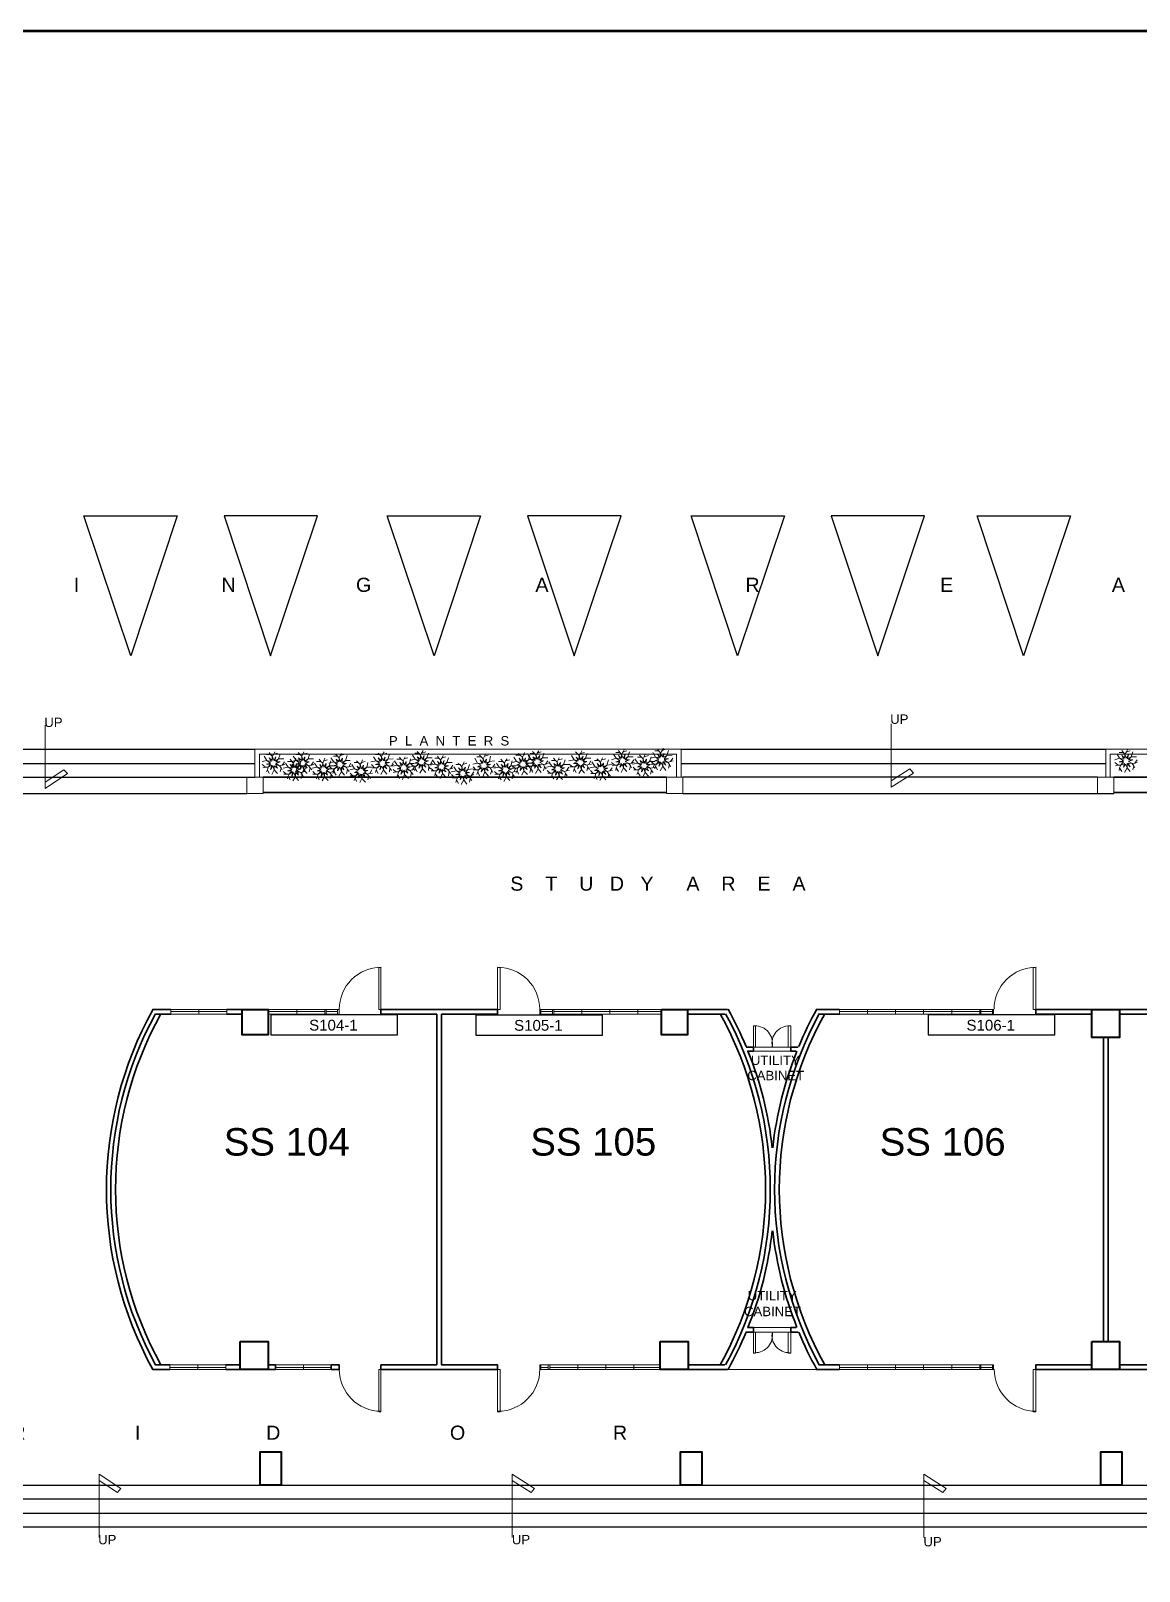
# Model space of a CAD drawing. Header units: inches. Extents: x 0 to 188, y 1 to 48.
# Drawn here: x 34.08 to 54.65, y 18.61 to 47.18 of the extents above; entities that cross this region are included whole.
import ezdxf

# ---------------------------------------------------------------- set-up
doc = ezdxf.new("R2010")
doc.units = ezdxf.units.IN
doc.header["$MEASUREMENT"] = 0
for name, color, linetype in [('PDF_BOUNDARIES', 5, 'Continuous'), ('PDF_COLUMN', 7, 'Continuous'), ('PDF_FURNITURES', 1, 'Continuous'), ('PDF_HATCH1', 3, 'Continuous'), ('PDF_PEN08', 6, 'Continuous'), ('PDF_Text', 7, 'Continuous'), ('PDF_WALLS', 3, 'Continuous')]:
    doc.layers.add(name, color=color, linetype=linetype)
for name, color, linetype, true_color in [('PDF_DIM', 7, 'Continuous', 0x767676), ('PDF_door', 7, 'Continuous', 0xdda500), ('PDF_Door Swing and Window', 7, 'Continuous', 0x95954a), ('PDF_HATCH', 9, 'Continuous', 0x808080)]:
    doc.layers.add(name, color=color, linetype=linetype, true_color=true_color)
doc.styles.add('PDF ArialMT', font='arial.ttf')
doc.styles.get("Standard").update_dxf_attribs({"font": 'arial.ttf'})

msp = doc.modelspace()

# ---------------------------------------------------------------- linework, layer by layer
for p, q in [((40.889, 28.926), (38.536, 28.926)), ((38.536, 28.926), (38.536, 28.556)), ((40.889, 28.556), (40.889, 28.926)), ((44.693, 28.923), (42.34, 28.923)), ((42.34, 28.923), (42.34, 28.553)), ((44.693, 28.553), (44.693, 28.923)), ((53.088, 28.926), (50.735, 28.926)), ((50.735, 28.926), (50.735, 28.555)), ((53.088, 28.555), (53.088, 28.926)), ((38.536, 28.556), (40.889, 28.556)), ((42.34, 28.553), (44.693, 28.553)), ((50.735, 28.555), (53.088, 28.555))]:
    msp.add_line(p, q)
at = {"layer": 'PDF_BOUNDARIES', "lineweight": 25}
for points in [[(36.801, 38.182), (35.94, 35.587), (35.068, 38.182)], [(37.673, 38.182), (38.535, 35.587), (39.406, 38.182)], [(42.432, 38.182), (41.57, 35.587), (40.699, 38.182)], [(43.304, 38.182), (44.166, 35.587), (45.037, 38.182)], [(48.073, 38.182), (47.201, 35.587), (46.34, 38.182)], [(48.935, 38.182), (49.806, 35.587), (50.668, 38.182)], [(53.381, 38.182), (52.509, 35.587), (51.647, 38.182)]]:
    msp.add_lwpolyline(points, close=True, dxfattribs=at)
for points in [[(30.847, 33.854), (38.241, 33.854)], [(46.153, 33.854), (54.037, 33.854)], [(30.847, 33.589), (38.241, 33.589)], [(46.153, 33.589), (54.037, 33.589)], [(30.994, 33.335), (38.241, 33.335)], [(53.88, 33.335), (46.183, 33.335)], [(30.994, 33.031), (38.094, 33.031)], [(46.193, 33.031), (46.183, 33.031), (54.184, 33.031)], [(1.42, 20.203), (1.42, 19.429), (1.508, 19.429), (1.508, 20.203), (63.663, 20.203)], [(1.508, 19.948), (63.643, 19.948)], [(1.508, 19.684), (63.643, 19.684)], [(1.508, 19.429), (63.643, 19.429)]]:
    msp.add_lwpolyline(points, dxfattribs=at)
at = {"layer": 'PDF_COLUMN', "lineweight": 40}
for points in [[(38.006, 29.026), (38.486, 29.026), (38.486, 28.556), (38.006, 28.556)], [(45.791, 29.026), (46.271, 29.026), (46.271, 28.556), (45.791, 28.556)], [(53.772, 29.026), (54.291, 29.026), (54.291, 28.507), (53.772, 28.507)], [(37.967, 22.866), (38.486, 22.866), (38.486, 22.347), (37.967, 22.347)], [(45.762, 22.866), (46.281, 22.866), (46.281, 22.347), (45.762, 22.347)], [(53.772, 22.866), (54.291, 22.866), (54.291, 22.347), (53.772, 22.347)], [(38.339, 20.203), (38.339, 20.819), (38.731, 20.819), (38.731, 20.203)], [(46.144, 20.203), (46.144, 20.819), (46.535, 20.819), (46.535, 20.203)], [(53.939, 20.203), (53.939, 20.819), (54.33, 20.819), (54.33, 20.203)]]:
    msp.add_lwpolyline(points, close=True, dxfattribs=at)
at = {"layer": 'PDF_DIM', "lineweight": 13}
for points in [[(34.353, 34.304), (34.353, 33.129), (34.764, 33.403), (34.696, 33.472), (34.353, 33.247)], [(50.051, 34.324), (50.051, 33.149), (50.462, 33.413), (50.394, 33.491), (50.051, 33.266)], [(35.352, 19.233), (35.352, 20.408), (35.754, 20.144), (35.695, 20.065), (35.352, 20.291)], [(43.02, 19.233), (43.02, 20.408), (43.431, 20.144), (43.372, 20.065), (43.02, 20.291)], [(50.658, 19.233), (50.658, 20.408), (51.069, 20.144), (51.011, 20.065), (50.658, 20.291)]]:
    msp.add_lwpolyline(points, dxfattribs=at)
at = {"layer": 'PDF_door', "lineweight": 0}
for points in [[(40.581, 29.809), (40.542, 29.809), (40.542, 29.026), (40.581, 29.026)], [(42.746, 29.809), (42.795, 29.809), (42.795, 29.026), (42.746, 29.026)], [(52.734, 29.809), (52.685, 29.809), (52.685, 29.026), (52.734, 29.026)], [(36.684, 29.026), (37.722, 29.026), (37.722, 28.938), (36.684, 28.938)], [(51.696, 28.938), (51.696, 29.026), (49.091, 29.026), (49.091, 28.938), (51.696, 28.938), (51.696, 29.026), (51.951, 29.026), (51.951, 28.938)], [(47.495, 28.331), (47.495, 28.722), (47.534, 28.722), (47.534, 28.331)], [(48.141, 28.331), (48.141, 28.722), (48.19, 28.722), (48.19, 28.331)], [(47.495, 23.042), (47.495, 22.651), (47.534, 22.651), (47.534, 23.042)], [(48.141, 23.042), (48.141, 22.651), (48.19, 22.651), (48.19, 23.042)], [(36.664, 22.347), (37.702, 22.347), (37.702, 22.435), (36.664, 22.435)], [(40.581, 21.564), (40.542, 21.564), (40.542, 22.347), (40.581, 22.347)], [(42.746, 21.564), (42.795, 21.564), (42.795, 22.347), (42.746, 22.347)], [(49.091, 22.347), (49.091, 22.435), (51.696, 22.435), (51.696, 22.347)], [(51.951, 22.347), (51.951, 22.435), (51.696, 22.435), (51.696, 22.347)], [(52.734, 21.564), (52.685, 21.564), (52.685, 22.347), (52.734, 22.347)]]:
    msp.add_lwpolyline(points, close=True, dxfattribs=at)
for points in [[(36.684, 28.987), (37.722, 28.987)], [(37.203, 28.938), (37.203, 29.026)], [(39.543, 28.938), (39.808, 28.938), (39.808, 29.026), (39.543, 29.026), (39.543, 28.938), (38.486, 28.938)], [(38.486, 29.026), (39.543, 29.026)], [(38.486, 28.987), (39.543, 28.987)], [(39.024, 28.938), (39.024, 29.026)], [(39.563, 28.938), (39.563, 29.026)], [(39.563, 28.987), (39.778, 28.987)], [(39.778, 29.026), (39.778, 28.938)], [(43.793, 28.938), (43.529, 28.938), (43.529, 29.026), (43.793, 29.026)], [(43.549, 29.026), (43.549, 28.938)], [(43.549, 28.987), (43.764, 28.987)], [(43.764, 28.938), (43.764, 29.026)], [(45.791, 28.938), (43.793, 28.938), (43.793, 29.026), (45.791, 29.026)], [(45.791, 28.987), (43.793, 28.987)], [(44.312, 28.938), (44.312, 29.026)], [(44.831, 28.938), (44.831, 29.026)], [(45.35, 28.938), (45.35, 29.026)], [(49.091, 28.987), (51.696, 28.987)], [(49.61, 28.938), (49.61, 29.026)], [(50.129, 29.026), (50.129, 28.938)], [(50.648, 29.026), (50.648, 28.938)], [(51.177, 29.026), (51.177, 28.938)], [(51.716, 29.026), (51.716, 28.938)], [(51.716, 28.987), (51.931, 28.987)], [(51.931, 29.026), (51.931, 28.938)], [(36.664, 22.386), (37.702, 22.386)], [(37.183, 22.435), (37.183, 22.347)], [(39.661, 22.347), (38.623, 22.347), (38.623, 22.435), (39.661, 22.435)], [(38.623, 22.386), (39.661, 22.386)], [(39.142, 22.435), (39.142, 22.347)], [(43.715, 22.435), (43.529, 22.435), (43.529, 22.347), (43.715, 22.347), (43.715, 22.435), (45.762, 22.435)], [(43.549, 22.435), (43.549, 22.347)], [(43.549, 22.386), (43.686, 22.386)], [(43.686, 22.347), (43.686, 22.435)], [(45.762, 22.386), (43.715, 22.386)], [(45.762, 22.347), (43.715, 22.347)], [(44.234, 22.347), (44.234, 22.435)], [(44.753, 22.347), (44.753, 22.435)], [(45.272, 22.347), (45.272, 22.435)], [(49.091, 22.386), (51.696, 22.386)], [(49.61, 22.435), (49.61, 22.347)], [(50.129, 22.347), (50.129, 22.435)], [(50.648, 22.347), (50.648, 22.435)], [(51.177, 22.347), (51.177, 22.435)], [(51.716, 22.347), (51.716, 22.435)], [(51.716, 22.386), (51.931, 22.386)], [(51.931, 22.347), (51.931, 22.435)]]:
    msp.add_lwpolyline(points, dxfattribs=at)
for centre, start, end in [((47.529, 28.404), 347.8332, 91.9277), ((48.156, 28.404), 88.0716, 192.3212), ((47.529, 22.979), 268.0723, 12.1668), ((48.156, 22.979), 167.6788, 271.9284)]:
    msp.add_arc(centre, 0.318, start, end, dxfattribs=at)
at = {"layer": 'PDF_Door Swing and Window', "lineweight": 13}
for centre, start, end in [((40.586, 29.031), 89.9999, 180.0001), ((42.75, 29.031), 359.9999, 90.0001), ((52.739, 29.031), 89.9999, 180.0001), ((40.588, 22.353), 180, 270), ((42.752, 22.353), 270, 360), ((52.741, 22.353), 180, 270)]:
    msp.add_arc(centre, 0.779, start, end, dxfattribs=at)
at = {"layer": 'PDF_FURNITURES', "lineweight": 20}
for points in [[(38.241, 33.335), (38.241, 33.854), (46.153, 33.854), (46.153, 33.335)], [(38.329, 33.335), (38.329, 33.766), (46.065, 33.766), (46.065, 33.335)], [(54.037, 33.335), (54.037, 33.854), (61.891, 33.854), (61.891, 33.335)], [(54.115, 33.335), (54.115, 33.766), (61.812, 33.766), (61.812, 33.335)]]:
    msp.add_lwpolyline(points, dxfattribs=at)
at = {"layer": 'PDF_HATCH', "lineweight": 9}
msp.add_lwpolyline([(47.015, 22.347), (48.66, 22.347)], dxfattribs=at)
at = {"layer": 'PDF_HATCH1', "lineweight": 5}
for points in [[(38.378, 33.628), (38.466, 33.648), (38.417, 33.726)], [(38.613, 33.805), (38.593, 33.766), (38.564, 33.726), (38.593, 33.648), (38.633, 33.717), (38.613, 33.638), (38.682, 33.677), (38.633, 33.619), (38.711, 33.619), (38.633, 33.589), (38.701, 33.55), (38.623, 33.57), (38.662, 33.501), (38.603, 33.55), (38.603, 33.472), (38.574, 33.55), (38.535, 33.482), (38.554, 33.56), (38.486, 33.521), (38.535, 33.58), (38.456, 33.58), (38.535, 33.599), (38.466, 33.648), (38.544, 33.628), (38.505, 33.697), (38.564, 33.648), (38.564, 33.726), (38.535, 33.756)], [(38.505, 33.795), (38.535, 33.756), (38.456, 33.756)], [(38.593, 33.766), (38.662, 33.785)], [(38.711, 33.766), (38.682, 33.677), (38.779, 33.677)], [(38.917, 33.628), (39.015, 33.648), (38.956, 33.726)], [(39.152, 33.805), (39.132, 33.766), (39.112, 33.726), (39.132, 33.648), (39.171, 33.717), (39.161, 33.638), (39.23, 33.677), (39.171, 33.619), (39.25, 33.619), (39.181, 33.589), (39.24, 33.55), (39.171, 33.57), (39.21, 33.501), (39.152, 33.55), (39.152, 33.472), (39.122, 33.55), (39.083, 33.482), (39.093, 33.56), (39.024, 33.521), (39.083, 33.58), (39.005, 33.58), (39.073, 33.599), (39.015, 33.648), (39.083, 33.628), (39.054, 33.697), (39.112, 33.648), (39.112, 33.726), (39.083, 33.756)], [(39.044, 33.795), (39.083, 33.756), (39.005, 33.756)], [(39.132, 33.766), (39.21, 33.785)], [(39.259, 33.766), (39.23, 33.677), (39.328, 33.677)], [(39.847, 33.775), (39.827, 33.736), (39.808, 33.697), (39.827, 33.619), (39.866, 33.687), (39.857, 33.609), (39.925, 33.648), (39.866, 33.589), (39.945, 33.589), (39.876, 33.56), (39.935, 33.521), (39.866, 33.54), (39.896, 33.472), (39.847, 33.521), (39.847, 33.442), (39.818, 33.521), (39.778, 33.452), (39.788, 33.531), (39.72, 33.491), (39.778, 33.55), (39.7, 33.55), (39.769, 33.57), (39.71, 33.619), (39.778, 33.599), (39.749, 33.668), (39.798, 33.619), (39.808, 33.697), (39.778, 33.726)], [(39.739, 33.766), (39.778, 33.726), (39.7, 33.726)], [(39.827, 33.736), (39.896, 33.756)], [(39.955, 33.736), (39.925, 33.648), (40.013, 33.648)], [(40.64, 33.805), (40.611, 33.756), (40.591, 33.717), (40.621, 33.648), (40.66, 33.707), (40.64, 33.638), (40.709, 33.668), (40.66, 33.609), (40.738, 33.609), (40.66, 33.589), (40.728, 33.54), (40.65, 33.56), (40.689, 33.491), (40.63, 33.54), (40.63, 33.472), (40.601, 33.54), (40.562, 33.472), (40.581, 33.55), (40.513, 33.511), (40.562, 33.57), (40.483, 33.57), (40.562, 33.599), (40.493, 33.638), (40.572, 33.628), (40.532, 33.697), (40.591, 33.638), (40.591, 33.717), (40.562, 33.756)], [(40.532, 33.785), (40.562, 33.756), (40.483, 33.756)], [(40.611, 33.756), (40.689, 33.785)], [(40.738, 33.766), (40.709, 33.668), (40.807, 33.677)], [(41.12, 33.648), (41.218, 33.668), (41.169, 33.746)], [(41.365, 33.834), (41.335, 33.785), (41.316, 33.746), (41.345, 33.668), (41.384, 33.736), (41.365, 33.658), (41.433, 33.697), (41.384, 33.638), (41.463, 33.638), (41.384, 33.609), (41.453, 33.57), (41.375, 33.589), (41.414, 33.521), (41.355, 33.57), (41.355, 33.491), (41.326, 33.57), (41.286, 33.501), (41.306, 33.58), (41.237, 33.54), (41.286, 33.599), (41.208, 33.599), (41.286, 33.628), (41.218, 33.668), (41.296, 33.648), (41.257, 33.717), (41.316, 33.668), (41.316, 33.746), (41.286, 33.785)], [(41.257, 33.815), (41.286, 33.785), (41.208, 33.785)], [(41.335, 33.785), (41.414, 33.805)], [(41.463, 33.785), (41.433, 33.697), (41.531, 33.697)], [(41.737, 33.736), (41.717, 33.697), (41.688, 33.658), (41.717, 33.58), (41.757, 33.648), (41.737, 33.57), (41.805, 33.609), (41.757, 33.55), (41.835, 33.55), (41.757, 33.521), (41.825, 33.482), (41.747, 33.501), (41.786, 33.433), (41.727, 33.482), (41.727, 33.403), (41.698, 33.482), (41.659, 33.413), (41.678, 33.491), (41.61, 33.452), (41.659, 33.511), (41.58, 33.511), (41.659, 33.54), (41.59, 33.58), (41.668, 33.56), (41.629, 33.628), (41.688, 33.58), (41.688, 33.658), (41.659, 33.687)], [(41.629, 33.726), (41.659, 33.687), (41.58, 33.687)], [(42.413, 33.746), (42.442, 33.717), (42.364, 33.717)], [(42.52, 33.766), (42.501, 33.726), (42.481, 33.677), (42.501, 33.609), (42.54, 33.668), (42.53, 33.599), (42.599, 33.628), (42.54, 33.57), (42.618, 33.57), (42.55, 33.55), (42.608, 33.511), (42.54, 33.521), (42.569, 33.452), (42.511, 33.511), (42.511, 33.433), (42.491, 33.501), (42.442, 33.433), (42.462, 33.511), (42.393, 33.472), (42.442, 33.531), (42.373, 33.531), (42.442, 33.56), (42.373, 33.599), (42.452, 33.589), (42.422, 33.658), (42.471, 33.599), (42.481, 33.677), (42.442, 33.717)], [(42.501, 33.726), (42.569, 33.746)], [(42.618, 33.726), (42.599, 33.628), (42.687, 33.638)], [(43.137, 33.775), (43.167, 33.746), (43.088, 33.746)], [(43.245, 33.795), (43.225, 33.746), (43.206, 33.707), (43.225, 33.628), (43.265, 33.697), (43.255, 33.619), (43.323, 33.658), (43.265, 33.599), (43.343, 33.599), (43.274, 33.58), (43.333, 33.531), (43.265, 33.55), (43.294, 33.482), (43.235, 33.531), (43.235, 33.452), (43.216, 33.531), (43.167, 33.462), (43.186, 33.54), (43.118, 33.501), (43.167, 33.56), (43.098, 33.56), (43.167, 33.589), (43.098, 33.628), (43.176, 33.609), (43.147, 33.687), (43.196, 33.628), (43.206, 33.707), (43.167, 33.746)], [(43.225, 33.746), (43.294, 33.775)], [(43.265, 33.638), (43.363, 33.668), (43.314, 33.746)], [(43.343, 33.746), (43.323, 33.658), (43.411, 33.668)], [(43.431, 33.775), (43.46, 33.736), (43.46, 33.668), (43.402, 33.717), (43.441, 33.648), (43.363, 33.668), (43.421, 33.619), (43.353, 33.599), (43.431, 33.599), (43.382, 33.54), (43.333, 33.54)], [(43.392, 33.815), (43.431, 33.775), (43.353, 33.775)], [(43.509, 33.824), (43.48, 33.785), (43.46, 33.736), (43.48, 33.668), (43.529, 33.736), (43.509, 33.658), (43.578, 33.697), (43.529, 33.638), (43.598, 33.638), (43.529, 33.609), (43.598, 33.57), (43.519, 33.58), (43.558, 33.511), (43.5, 33.57), (43.5, 33.491), (43.47, 33.56), (43.431, 33.501), (43.451, 33.57), (43.382, 33.54), (43.431, 33.55)], [(43.48, 33.785), (43.558, 33.805)], [(43.607, 33.785), (43.578, 33.697), (43.676, 33.697)], [(44.068, 33.638), (44.166, 33.658), (44.117, 33.736)], [(44.312, 33.824), (44.283, 33.775), (44.263, 33.736), (44.283, 33.658), (44.332, 33.726), (44.312, 33.648), (44.381, 33.687), (44.332, 33.628), (44.401, 33.628), (44.332, 33.599), (44.401, 33.56), (44.322, 33.58), (44.361, 33.511), (44.303, 33.56), (44.303, 33.482), (44.273, 33.56), (44.234, 33.491), (44.254, 33.57), (44.185, 33.531), (44.234, 33.589), (44.156, 33.589), (44.224, 33.619), (44.166, 33.658), (44.244, 33.638), (44.205, 33.707), (44.263, 33.658), (44.263, 33.736), (44.234, 33.766)], [(44.195, 33.805), (44.234, 33.766), (44.156, 33.766)], [(44.283, 33.775), (44.361, 33.795)], [(44.41, 33.775), (44.381, 33.687), (44.479, 33.687)], [(44.861, 33.658), (44.949, 33.687), (44.9, 33.766)], [(45.096, 33.844), (45.076, 33.805), (45.047, 33.756), (45.076, 33.687), (45.115, 33.756), (45.096, 33.677), (45.164, 33.717), (45.115, 33.658), (45.194, 33.658), (45.115, 33.628), (45.184, 33.589), (45.106, 33.599), (45.145, 33.531), (45.086, 33.589), (45.086, 33.511), (45.057, 33.58), (45.018, 33.521), (45.037, 33.589), (44.969, 33.56), (45.018, 33.619), (44.939, 33.619), (45.018, 33.638), (44.949, 33.687), (45.027, 33.668), (44.988, 33.736), (45.047, 33.687), (45.047, 33.756), (45.018, 33.795)], [(44.988, 33.834), (45.018, 33.795), (44.939, 33.795)], [(45.076, 33.805), (45.145, 33.824)], [(45.194, 33.805), (45.164, 33.717), (45.262, 33.717)], [(45.488, 33.766), (45.468, 33.717), (45.448, 33.677), (45.468, 33.599), (45.507, 33.668), (45.497, 33.589), (45.566, 33.628), (45.507, 33.57), (45.585, 33.57), (45.517, 33.54), (45.576, 33.501), (45.507, 33.521), (45.546, 33.452), (45.488, 33.501), (45.488, 33.423), (45.458, 33.501), (45.419, 33.433), (45.429, 33.511), (45.36, 33.472), (45.419, 33.531), (45.341, 33.531), (45.409, 33.56), (45.35, 33.599), (45.419, 33.58), (45.39, 33.648), (45.448, 33.599), (45.448, 33.677), (45.419, 33.707)], [(45.38, 33.746), (45.419, 33.707), (45.341, 33.707)], [(45.468, 33.717), (45.546, 33.736)], [(45.585, 33.687), (45.674, 33.707), (45.625, 33.795)], [(45.821, 33.873), (45.801, 33.834), (45.772, 33.785), (45.801, 33.717), (45.84, 33.775), (45.821, 33.707), (45.889, 33.736), (45.84, 33.677), (45.918, 33.677), (45.84, 33.658), (45.909, 33.609), (45.83, 33.628), (45.869, 33.56), (45.811, 33.619), (45.811, 33.54), (45.781, 33.609), (45.742, 33.54), (45.762, 33.619), (45.693, 33.58), (45.742, 33.638), (45.664, 33.638), (45.742, 33.668), (45.674, 33.707), (45.752, 33.697), (45.713, 33.766), (45.772, 33.707), (45.772, 33.785), (45.742, 33.824)], [(45.713, 33.854), (45.742, 33.824), (45.664, 33.824)], [(45.801, 33.834), (45.869, 33.854)], [(45.918, 33.834), (45.889, 33.736), (45.987, 33.746)], [(54.203, 33.658), (54.291, 33.687), (54.242, 33.766)], [(54.438, 33.844), (54.419, 33.805), (54.389, 33.756), (54.419, 33.687), (54.458, 33.756), (54.438, 33.677), (54.507, 33.717), (54.458, 33.658), (54.536, 33.658), (54.458, 33.628), (54.526, 33.589), (54.448, 33.599), (54.487, 33.531), (54.428, 33.589), (54.428, 33.511), (54.399, 33.58), (54.36, 33.521), (54.379, 33.589), (54.311, 33.56), (54.36, 33.619), (54.281, 33.619), (54.36, 33.638), (54.291, 33.687), (54.37, 33.668), (54.33, 33.736), (54.389, 33.687), (54.389, 33.756), (54.36, 33.795)], [(54.33, 33.834), (54.36, 33.795), (54.281, 33.795)], [(54.419, 33.805), (54.487, 33.824)], [(54.536, 33.805), (54.507, 33.717), (54.605, 33.717)], [(38.388, 33.511), (38.437, 33.521), (38.378, 33.57)], [(38.437, 33.521), (38.486, 33.521), (38.476, 33.472)], [(38.505, 33.403), (38.476, 33.472), (38.456, 33.433)], [(38.662, 33.403), (38.603, 33.472), (38.554, 33.384)], [(38.789, 33.619), (38.75, 33.56), (38.701, 33.55), (38.731, 33.511), (38.75, 33.472)], [(38.731, 33.511), (38.711, 33.433)], [(38.75, 33.56), (38.799, 33.57)], [(38.77, 33.501), (38.858, 33.521), (38.809, 33.599)], [(38.779, 33.393), (38.828, 33.393), (38.77, 33.442)], [(39.005, 33.687), (38.985, 33.638), (38.956, 33.599), (38.985, 33.521), (39.024, 33.589), (39.005, 33.511), (39.073, 33.55), (39.024, 33.491), (39.103, 33.491), (39.024, 33.462), (39.093, 33.423), (39.015, 33.442), (39.054, 33.374), (38.995, 33.423), (38.995, 33.344), (38.966, 33.423), (38.926, 33.354), (38.946, 33.433), (38.877, 33.393), (38.926, 33.452), (38.848, 33.452), (38.926, 33.482), (38.858, 33.521), (38.936, 33.501), (38.897, 33.57), (38.956, 33.521), (38.956, 33.599), (38.926, 33.628)], [(38.897, 33.668), (38.926, 33.628), (38.848, 33.628)], [(38.936, 33.511), (38.975, 33.521), (38.926, 33.57)], [(38.975, 33.521), (39.024, 33.521), (39.015, 33.472)], [(38.985, 33.638), (39.054, 33.658)], [(39.054, 33.403), (39.015, 33.472), (38.995, 33.433)], [(39.103, 33.638), (39.073, 33.55), (39.171, 33.55)], [(39.181, 33.501), (39.142, 33.433), (39.093, 33.423), (39.122, 33.384), (39.142, 33.344)], [(39.21, 33.403), (39.152, 33.472), (39.103, 33.384)], [(39.142, 33.433), (39.181, 33.442)], [(39.328, 33.619), (39.289, 33.56), (39.24, 33.55), (39.269, 33.511), (39.299, 33.472)], [(39.269, 33.511), (39.25, 33.433)], [(39.289, 33.56), (39.338, 33.57)], [(39.308, 33.501), (39.396, 33.521), (39.347, 33.599)], [(39.318, 33.393), (39.367, 33.393), (39.318, 33.442)], [(39.436, 33.668), (39.465, 33.628), (39.387, 33.628)], [(39.543, 33.687), (39.524, 33.638), (39.504, 33.599), (39.524, 33.521), (39.563, 33.589), (39.553, 33.511), (39.622, 33.55), (39.563, 33.491), (39.641, 33.491), (39.573, 33.462), (39.631, 33.423), (39.563, 33.442), (39.592, 33.374), (39.534, 33.423), (39.534, 33.344), (39.514, 33.423), (39.475, 33.354), (39.485, 33.433), (39.416, 33.393), (39.475, 33.452), (39.396, 33.452), (39.465, 33.482), (39.396, 33.521), (39.475, 33.501), (39.445, 33.57), (39.494, 33.521), (39.504, 33.599), (39.465, 33.628)], [(39.524, 33.638), (39.592, 33.658)], [(39.612, 33.599), (39.71, 33.619), (39.651, 33.697)], [(39.651, 33.638), (39.622, 33.55), (39.71, 33.55)], [(39.631, 33.491), (39.671, 33.491), (39.622, 33.54)], [(39.72, 33.501), (39.68, 33.433), (39.631, 33.423), (39.661, 33.384), (39.69, 33.344)], [(39.671, 33.491), (39.72, 33.491), (39.71, 33.442)], [(39.68, 33.433), (39.729, 33.442)], [(39.749, 33.374), (39.71, 33.442), (39.69, 33.403)], [(39.906, 33.374), (39.847, 33.442), (39.798, 33.354)], [(40.023, 33.599), (39.984, 33.531), (39.935, 33.521), (39.964, 33.482), (39.994, 33.442)], [(39.964, 33.482), (39.945, 33.403)], [(39.984, 33.531), (40.033, 33.54)], [(40.004, 33.472), (40.092, 33.491), (40.043, 33.57)], [(40.131, 33.638), (40.16, 33.609), (40.082, 33.609)], [(40.239, 33.658), (40.219, 33.609), (40.199, 33.57), (40.219, 33.491), (40.258, 33.56), (40.248, 33.482), (40.317, 33.521), (40.258, 33.462), (40.337, 33.462), (40.268, 33.433), (40.327, 33.393), (40.258, 33.413), (40.288, 33.344), (40.229, 33.393), (40.229, 33.315), (40.209, 33.393), (40.16, 33.325), (40.18, 33.403), (40.111, 33.364), (40.16, 33.423), (40.092, 33.423), (40.16, 33.452), (40.092, 33.491), (40.17, 33.472), (40.141, 33.54), (40.19, 33.491), (40.199, 33.57), (40.16, 33.609)], [(40.219, 33.609), (40.288, 33.628)], [(40.337, 33.609), (40.317, 33.521), (40.405, 33.521)], [(40.415, 33.472), (40.376, 33.403), (40.327, 33.393), (40.356, 33.354), (40.386, 33.315)], [(40.395, 33.619), (40.493, 33.638), (40.444, 33.717)], [(40.415, 33.511), (40.464, 33.511), (40.405, 33.57)], [(40.464, 33.511), (40.513, 33.511), (40.493, 33.472)], [(40.532, 33.403), (40.493, 33.472), (40.483, 33.423)], [(40.689, 33.393), (40.63, 33.472), (40.581, 33.384)], [(40.816, 33.619), (40.777, 33.55), (40.728, 33.54), (40.748, 33.501), (40.777, 33.462)], [(40.748, 33.501), (40.738, 33.433)], [(40.777, 33.55), (40.816, 33.57)], [(40.797, 33.54), (40.885, 33.56), (40.836, 33.638)], [(40.807, 33.423), (40.856, 33.433), (40.807, 33.482)], [(40.856, 33.433), (40.905, 33.433), (40.895, 33.384)], [(40.924, 33.707), (40.953, 33.668), (40.875, 33.668)], [(41.032, 33.717), (41.012, 33.677), (40.993, 33.638), (41.012, 33.56), (41.051, 33.628), (41.042, 33.55), (41.11, 33.589), (41.051, 33.531), (41.13, 33.531), (41.061, 33.501), (41.12, 33.462), (41.051, 33.482), (41.081, 33.413), (41.022, 33.462), (41.022, 33.384), (41.002, 33.462), (40.953, 33.393), (40.973, 33.472), (40.905, 33.433), (40.953, 33.491), (40.885, 33.491), (40.953, 33.511), (40.885, 33.56), (40.963, 33.54), (40.934, 33.609), (40.983, 33.56), (40.993, 33.638), (40.953, 33.668)], [(41.012, 33.677), (41.081, 33.697)], [(41.13, 33.677), (41.11, 33.589), (41.198, 33.589)], [(41.208, 33.54), (41.169, 33.472), (41.12, 33.462), (41.149, 33.423), (41.179, 33.384)], [(41.14, 33.54), (41.189, 33.54), (41.13, 33.589)], [(41.169, 33.472), (41.218, 33.482)], [(41.189, 33.54), (41.237, 33.54), (41.218, 33.501)], [(41.257, 33.433), (41.218, 33.501), (41.208, 33.452)], [(41.414, 33.423), (41.355, 33.491), (41.306, 33.413)], [(41.541, 33.648), (41.502, 33.58), (41.453, 33.57), (41.473, 33.531), (41.502, 33.491)], [(41.473, 33.531), (41.463, 33.462)], [(41.492, 33.56), (41.59, 33.58), (41.541, 33.658)], [(41.502, 33.58), (41.541, 33.589)], [(41.512, 33.452), (41.561, 33.452), (41.502, 33.501)], [(41.561, 33.452), (41.61, 33.452), (41.59, 33.403)], [(41.717, 33.697), (41.786, 33.717)], [(41.835, 33.697), (41.805, 33.609), (41.903, 33.609)], [(41.913, 33.56), (41.874, 33.491), (41.825, 33.482), (41.845, 33.442), (41.874, 33.403)], [(41.845, 33.442), (41.835, 33.364)], [(41.874, 33.491), (41.913, 33.501)], [(41.884, 33.433), (41.982, 33.452), (41.933, 33.531)], [(42.129, 33.619), (42.099, 33.57), (42.08, 33.531), (42.099, 33.462), (42.148, 33.521), (42.129, 33.442), (42.197, 33.482), (42.148, 33.423), (42.227, 33.423), (42.148, 33.403), (42.217, 33.354), (42.138, 33.374), (42.178, 33.305), (42.119, 33.354), (42.119, 33.286), (42.089, 33.354), (42.05, 33.286), (42.07, 33.364), (42.001, 33.325), (42.05, 33.384), (41.972, 33.384), (42.05, 33.413), (41.982, 33.452), (42.06, 33.433), (42.021, 33.511), (42.08, 33.452), (42.08, 33.531), (42.05, 33.57)], [(42.011, 33.599), (42.05, 33.57), (41.972, 33.57)], [(42.099, 33.57), (42.178, 33.599)], [(42.227, 33.57), (42.197, 33.482), (42.295, 33.491)], [(42.305, 33.433), (42.256, 33.364), (42.217, 33.354), (42.236, 33.315), (42.266, 33.276)], [(42.285, 33.58), (42.373, 33.599), (42.324, 33.687)], [(42.295, 33.472), (42.344, 33.472), (42.295, 33.531)], [(42.344, 33.472), (42.393, 33.472), (42.383, 33.433)], [(42.413, 33.364), (42.383, 33.433), (42.364, 33.384)], [(42.579, 33.354), (42.511, 33.433), (42.471, 33.344)], [(42.697, 33.58), (42.657, 33.521), (42.608, 33.511), (42.638, 33.462), (42.657, 33.423)], [(42.638, 33.462), (42.618, 33.393)], [(42.657, 33.521), (42.706, 33.531)], [(42.677, 33.501), (42.775, 33.521), (42.726, 33.599)], [(42.697, 33.393), (42.746, 33.393), (42.687, 33.442)], [(42.922, 33.677), (42.892, 33.638), (42.873, 33.599), (42.892, 33.521), (42.941, 33.589), (42.922, 33.511), (42.99, 33.55), (42.941, 33.491), (43.02, 33.491), (42.941, 33.462), (43.01, 33.423), (42.932, 33.442), (42.971, 33.374), (42.912, 33.423), (42.912, 33.344), (42.883, 33.423), (42.844, 33.354), (42.863, 33.433), (42.795, 33.393), (42.844, 33.452), (42.765, 33.452), (42.844, 33.482), (42.775, 33.521), (42.853, 33.501), (42.814, 33.57), (42.873, 33.521), (42.873, 33.599), (42.844, 33.628)], [(42.804, 33.668), (42.844, 33.628), (42.765, 33.628)], [(42.892, 33.638), (42.971, 33.658)], [(43.02, 33.638), (42.99, 33.55), (43.088, 33.55)], [(43.01, 33.609), (43.098, 33.628), (43.049, 33.707)], [(43.088, 33.501), (43.049, 33.433), (43.01, 33.423), (43.03, 33.384), (43.059, 33.344)], [(43.02, 33.501), (43.069, 33.501), (43.02, 33.55)], [(43.049, 33.433), (43.098, 33.442)], [(43.069, 33.501), (43.118, 33.501), (43.108, 33.462)], [(43.137, 33.393), (43.108, 33.462), (43.088, 33.413)], [(43.304, 33.384), (43.235, 33.452), (43.196, 33.374)], [(43.284, 33.531), (43.333, 33.54), (43.274, 33.589)], [(43.421, 33.609), (43.382, 33.54), (43.333, 33.531), (43.363, 33.491), (43.392, 33.452)], [(43.353, 33.442), (43.363, 33.491), (43.343, 33.423)], [(43.382, 33.54), (43.363, 33.491), (43.402, 33.423)], [(43.558, 33.423), (43.5, 33.491), (43.451, 33.403)], [(43.676, 33.638), (43.637, 33.58), (43.598, 33.57), (43.617, 33.531), (43.647, 33.491)], [(43.617, 33.531), (43.598, 33.452)], [(43.637, 33.58), (43.686, 33.589)], [(43.656, 33.521), (43.754, 33.54), (43.695, 33.619)], [(43.676, 33.413), (43.725, 33.413), (43.666, 33.462)], [(43.891, 33.697), (43.872, 33.658), (43.852, 33.619), (43.872, 33.54), (43.911, 33.609), (43.901, 33.531), (43.97, 33.57), (43.911, 33.511), (43.989, 33.511), (43.921, 33.482), (43.989, 33.442), (43.911, 33.462), (43.95, 33.393), (43.891, 33.442), (43.891, 33.364), (43.862, 33.442), (43.823, 33.374), (43.833, 33.452), (43.764, 33.413), (43.823, 33.472), (43.744, 33.472), (43.813, 33.501), (43.754, 33.54), (43.823, 33.521), (43.793, 33.589), (43.852, 33.54), (43.852, 33.619), (43.823, 33.648)], [(43.784, 33.687), (43.823, 33.648), (43.744, 33.648)], [(43.872, 33.658), (43.95, 33.677)], [(43.999, 33.658), (43.97, 33.57), (44.068, 33.57)], [(44.068, 33.521), (44.028, 33.452), (43.989, 33.442), (44.009, 33.403), (44.038, 33.364)], [(44.028, 33.452), (44.077, 33.462)], [(44.087, 33.531), (44.136, 33.531), (44.077, 33.58)], [(44.136, 33.531), (44.185, 33.531), (44.166, 33.491)], [(44.205, 33.423), (44.166, 33.491), (44.156, 33.442)], [(44.361, 33.413), (44.303, 33.482), (44.254, 33.403)], [(44.479, 33.638), (44.44, 33.57), (44.401, 33.56), (44.42, 33.521), (44.45, 33.482)], [(44.42, 33.521), (44.401, 33.452)], [(44.44, 33.57), (44.489, 33.58)], [(44.459, 33.511), (44.557, 33.531), (44.498, 33.619)], [(44.479, 33.403), (44.518, 33.403), (44.469, 33.462)], [(44.694, 33.697), (44.675, 33.658), (44.655, 33.609), (44.675, 33.54), (44.714, 33.599), (44.704, 33.531), (44.773, 33.56), (44.714, 33.501), (44.792, 33.501), (44.724, 33.482), (44.782, 33.442), (44.714, 33.452), (44.753, 33.384), (44.694, 33.442), (44.694, 33.364), (44.665, 33.433), (44.626, 33.364), (44.636, 33.442), (44.567, 33.403), (44.626, 33.462), (44.547, 33.462), (44.616, 33.491), (44.557, 33.531), (44.626, 33.521), (44.596, 33.589), (44.655, 33.531), (44.655, 33.609), (44.626, 33.648)], [(44.587, 33.677), (44.626, 33.648), (44.547, 33.648)], [(44.675, 33.658), (44.753, 33.677)], [(44.802, 33.658), (44.773, 33.56), (44.871, 33.57)], [(44.871, 33.511), (44.831, 33.452), (44.782, 33.442), (44.812, 33.393), (44.841, 33.354)], [(44.831, 33.452), (44.88, 33.462)], [(44.871, 33.55), (44.92, 33.56), (44.861, 33.609)], [(44.92, 33.56), (44.969, 33.56), (44.949, 33.511)], [(44.988, 33.442), (44.949, 33.511), (44.939, 33.462)], [(45.145, 33.442), (45.086, 33.511), (45.037, 33.423)], [(45.272, 33.658), (45.233, 33.599), (45.184, 33.589), (45.213, 33.55), (45.233, 33.511)], [(45.213, 33.55), (45.194, 33.472)], [(45.233, 33.599), (45.282, 33.609)], [(45.253, 33.58), (45.35, 33.599), (45.292, 33.677)], [(45.272, 33.472), (45.311, 33.472), (45.262, 33.521)], [(45.311, 33.472), (45.36, 33.472), (45.35, 33.423)], [(45.595, 33.717), (45.566, 33.628), (45.664, 33.628)], [(45.664, 33.58), (45.625, 33.511), (45.576, 33.501), (45.605, 33.462), (45.634, 33.423)], [(45.595, 33.58), (45.644, 33.58), (45.585, 33.638)], [(45.605, 33.462), (45.585, 33.393)], [(45.625, 33.511), (45.674, 33.521)], [(45.644, 33.58), (45.693, 33.58), (45.674, 33.54)], [(45.713, 33.472), (45.674, 33.54), (45.664, 33.491)], [(45.869, 33.462), (45.811, 33.54), (45.762, 33.452)], [(45.997, 33.687), (45.958, 33.628), (45.909, 33.609), (45.938, 33.57), (45.958, 33.531)], [(45.938, 33.57), (45.918, 33.501)], [(45.958, 33.628), (46.007, 33.638)], [(54.213, 33.55), (54.262, 33.56), (54.203, 33.609)], [(54.262, 33.56), (54.311, 33.56), (54.291, 33.511)], [(54.33, 33.442), (54.291, 33.511), (54.281, 33.462)], [(54.487, 33.442), (54.428, 33.511), (54.379, 33.423)], [(54.614, 33.658), (54.575, 33.599), (54.526, 33.589), (54.556, 33.55), (54.575, 33.511)], [(54.556, 33.55), (54.536, 33.472)], [(54.575, 33.599), (54.614, 33.609)], [(38.828, 33.393), (38.877, 33.393), (38.858, 33.354)], [(38.897, 33.286), (38.858, 33.354), (38.848, 33.305)], [(39.054, 33.276), (38.995, 33.344), (38.946, 33.266)], [(39.122, 33.384), (39.103, 33.315)], [(39.367, 33.393), (39.416, 33.393), (39.406, 33.354)], [(39.436, 33.286), (39.406, 33.354), (39.387, 33.305)], [(39.602, 33.276), (39.534, 33.344), (39.494, 33.266)], [(39.661, 33.384), (39.641, 33.315)], [(40.013, 33.364), (40.062, 33.364), (40.013, 33.413)], [(40.062, 33.364), (40.111, 33.364), (40.102, 33.325)], [(40.131, 33.256), (40.102, 33.325), (40.082, 33.276)], [(40.297, 33.247), (40.229, 33.315), (40.19, 33.237)], [(40.356, 33.354), (40.337, 33.286)], [(40.376, 33.403), (40.425, 33.413)], [(40.924, 33.315), (40.895, 33.384), (40.875, 33.344)], [(41.091, 33.315), (41.022, 33.384), (40.983, 33.296)], [(41.149, 33.423), (41.13, 33.344)], [(41.629, 33.344), (41.59, 33.403), (41.58, 33.364)], [(41.786, 33.335), (41.727, 33.403), (41.678, 33.315)], [(41.903, 33.325), (41.952, 33.325), (41.894, 33.384)], [(41.952, 33.325), (42.001, 33.325), (41.982, 33.286)], [(42.021, 33.217), (41.982, 33.286), (41.972, 33.237)], [(42.178, 33.207), (42.119, 33.286), (42.07, 33.198)], [(42.236, 33.315), (42.227, 33.247)], [(42.256, 33.364), (42.305, 33.384)], [(42.746, 33.393), (42.795, 33.393), (42.775, 33.344)], [(42.814, 33.286), (42.775, 33.344), (42.765, 33.305)], [(42.971, 33.276), (42.912, 33.344), (42.863, 33.256)], [(43.03, 33.384), (43.02, 33.305)], [(43.725, 33.413), (43.764, 33.413), (43.754, 33.364)], [(43.793, 33.305), (43.754, 33.364), (43.735, 33.325)], [(43.95, 33.296), (43.891, 33.364), (43.842, 33.286)], [(44.009, 33.403), (43.989, 33.325)], [(44.518, 33.403), (44.567, 33.403), (44.557, 33.364)], [(44.596, 33.296), (44.557, 33.364), (44.538, 33.315)], [(44.753, 33.286), (44.694, 33.364), (44.645, 33.276)], [(44.812, 33.393), (44.792, 33.325)], [(45.39, 33.364), (45.35, 33.423), (45.331, 33.384)], [(45.546, 33.354), (45.488, 33.423), (45.439, 33.344)]]:
    msp.add_lwpolyline(points, dxfattribs=at)
at = {"layer": 'PDF_HATCH1', "color": 8, "lineweight": 5, "true_color": 0x767676}
for points in [[(38.094, 33.031), (38.094, 33.335), (38.398, 33.335), (38.398, 33.031)], [(45.879, 33.031), (45.879, 33.335), (46.183, 33.335), (46.183, 33.031)], [(53.88, 33.031), (53.88, 33.335), (54.184, 33.335), (54.184, 33.031)]]:
    msp.add_lwpolyline(points, close=True, dxfattribs=at)
for points in [[(47.495, 28.331), (48.19, 28.331)], [(47.495, 28.252), (48.19, 28.252)], [(47.495, 23.131), (48.19, 23.131)], [(47.495, 23.042), (48.19, 23.042)]]:
    msp.add_lwpolyline(points, dxfattribs=at)
at = {"layer": 'PDF_PEN08', "lineweight": 80}
msp.add_lwpolyline([(68.687, 1.391), (0, 1.391), (0, 47.182), (68.687, 47.182)], close=True, dxfattribs=at)
at = {"layer": 'PDF_WALLS', "lineweight": 35}
for points in [[(38.398, 33.335), (45.879, 33.335)], [(54.184, 33.335), (61.891, 33.335), (61.891, 33.051), (59.56, 33.051), (59.56, 33.139), (60.167, 33.139), (60.167, 33.335)], [(38.398, 33.051), (45.879, 33.051)], [(54.184, 33.051), (56.093, 33.051)], [(36.351, 29.026), (36.684, 29.026)], [(36.4, 28.938), (36.684, 28.938)], [(37.722, 29.026), (38.006, 29.026)], [(37.722, 28.938), (38.006, 28.938)], [(46.271, 29.026), (47.015, 29.026)], [(46.271, 28.938), (46.966, 28.938)], [(48.66, 29.026), (49.091, 29.026)], [(48.709, 28.938), (49.091, 28.938)], [(53.772, 28.938), (52.734, 28.938), (52.734, 29.026), (53.772, 29.026)], [(54.291, 28.938), (55.339, 28.938), (55.339, 29.026), (54.291, 29.026)], [(47.358, 28.331), (47.495, 28.331), (47.495, 28.252), (47.387, 28.252), (47.495, 28.252)], [(48.288, 28.252), (48.19, 28.252), (48.19, 28.331), (48.327, 28.331)], [(53.988, 28.507), (53.988, 22.866)], [(54.076, 28.507), (54.076, 22.866)], [(48.288, 23.131), (48.19, 23.131), (48.19, 23.042), (48.327, 23.042)], [(37.702, 22.435), (37.967, 22.435)], [(37.702, 22.347), (37.967, 22.347)], [(46.281, 22.435), (46.966, 22.435)], [(46.281, 22.347), (47.015, 22.347)], [(48.66, 22.347), (49.091, 22.347)], [(48.709, 22.435), (49.091, 22.435)], [(53.772, 22.347), (52.734, 22.347), (52.734, 22.435), (53.772, 22.435)], [(54.291, 22.347), (55.329, 22.347), (55.329, 22.435), (54.291, 22.435)]]:
    msp.add_lwpolyline(points, dxfattribs=at)
for points in [[(36.353, 29.034, 0.258491), (36.351, 22.347), (36.664, 22.347)], [(36.397, 28.947, 0.254873), (36.4, 22.435), (36.664, 22.435)], [(47.387, 23.131), (47.495, 23.131), (47.495, 23.042), (47.358, 23.042, -0.027973), (47.023, 22.349)]]:
    msp.add_lwpolyline(points, format="xyb", dxfattribs=at)
for points in [[(41.619, 22.435), (41.619, 28.938), (40.581, 28.938), (40.581, 29.026), (42.746, 29.026), (42.746, 28.938), (41.708, 28.938), (41.708, 22.435), (42.746, 22.435), (42.746, 22.347), (40.581, 22.347), (40.581, 22.435)], [(38.486, 22.347), (38.623, 22.347), (38.623, 22.435), (38.486, 22.435)], [(39.661, 22.347), (39.808, 22.347), (39.808, 22.435), (39.661, 22.435)]]:
    msp.add_lwpolyline(points, close=True, dxfattribs=at)
for centre, radius, start, end in [((42.369, 25.691), 6.713, 151.0016, 208.9984), ((41.007, 25.691), 6.713, 331.0015, 28.9985), ((41.007, 25.691), 6.801, 331.4027, 28.5973), ((40.992, 25.693), 6.895, 22.5812, 28.9906), ((54.688, 25.691), 6.801, 151.4027, 208.5973), ((54.688, 25.691), 6.713, 151.0015, 208.9985), ((54.703, 25.693), 6.895, 151.0094, 157.4188), ((40.99, 25.692), 6.897, 6.4229, 21.8066), ((54.706, 25.692), 6.897, 158.1934, 173.5771), ((40.99, 25.691), 6.897, 338.1934, 353.5771), ((54.706, 25.691), 6.897, 186.4229, 201.8066), ((54.703, 25.69), 6.895, 202.5812, 208.9906)]:
    msp.add_arc(centre, radius, start, end, dxfattribs=at)

# ---------------------------------------------------------------- texts
at = {"char_height": 0.2, "attachment_point": 1}
for s, insert in [('S104-1', (39.249, 28.836)), ('S105-1', (43.053, 28.833)), ('S106-1', (51.448, 28.835))]:
    msp.add_mtext_dynamic_manual_height_columns(s, width=0.2, gutter_width=1, heights=[0], dxfattribs=dict(at, insert=insert))
at = {"layer": 'PDF_Text', "attachment_point": 4, "style": 'PDF ArialMT'}
for s, insert, char_height in [('P                                    A                                R                            K                       I                          N                      G                              A                                    R                                 E                             A', (21.809, 36.903), 0.261532), ('UP', (34.335, 34.353), 0.1744), ('UP', (50.033, 34.412), 0.1744), ('P  L  A  N  T  E  R  S', (40.73, 34.01), 0.17435), ('S    T    U   D   Y      A    R    E    A', (42.982, 31.36), 0.26153), ('UTILITY', (47.448, 28.085), 0.1744), ('CABINET', (47.38, 27.801), 0.1744), ('SS 104', (37.665, 26.568), 0.51), ('SS 105', (43.354, 26.568), 0.51), ('SS 106', (49.838, 26.568), 0.51), ('UTILITY', (47.389, 23.718), 0.1744), ('CABINET', (47.321, 23.424), 0.1744), ('C                    O                    R                   R                    I                       D                               O                           R', (26.922, 21.175), 0.261532), ('UP', (35.334, 19.193), 0.1744), ('UP', (43.012, 19.193), 0.1744), ('UP', (50.65, 19.154), 0.1744)]:
    msp.add_mtext(s, dxfattribs=dict(at, insert=insert, char_height=char_height))

doc.saveas('drawing.dxf')
